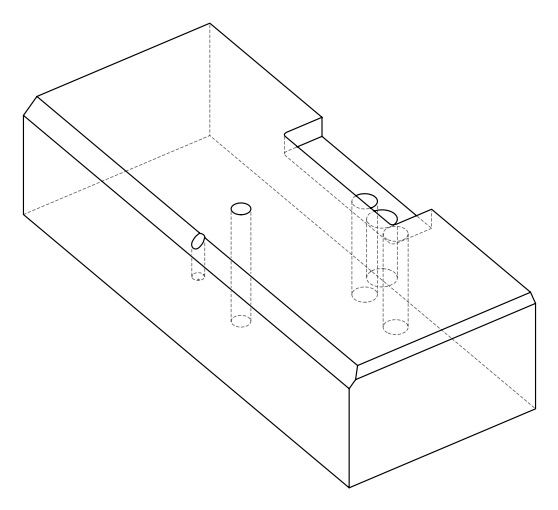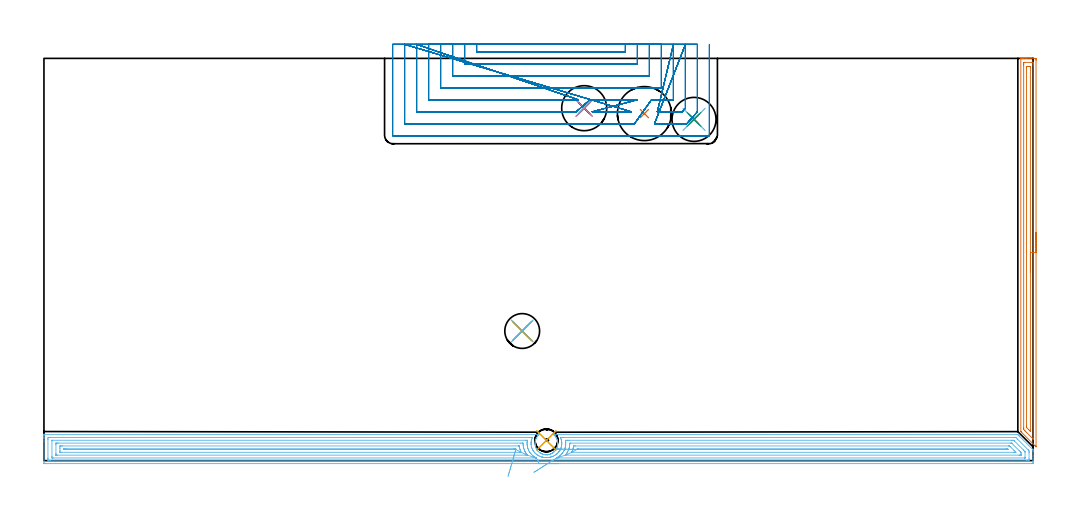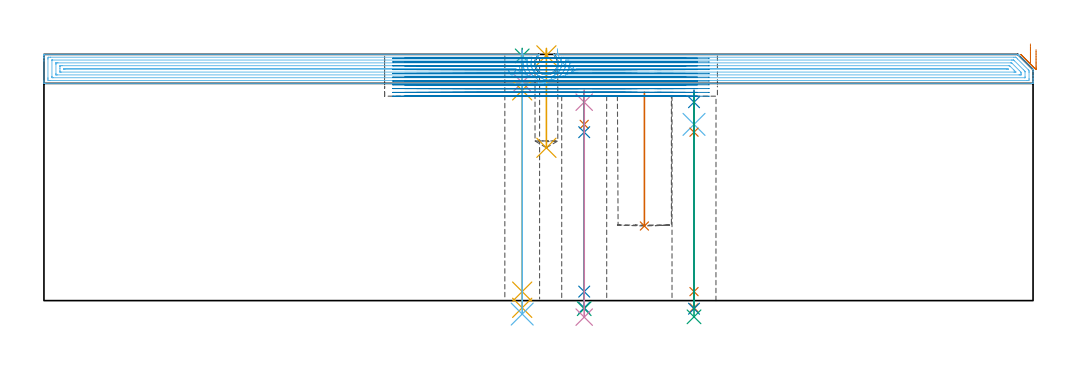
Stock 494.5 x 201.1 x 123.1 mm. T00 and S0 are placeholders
(PLAN: 20 operations, 15 tool changes, 94.6 min)
(1 INDEXABLE_INSERT_DRILL_BLIND_HOLE_FROM_SOLID | STEP1POCKET | NXT0302_025 | 0.27 min | 48885 mm3)
(2 SPOT_DRILL | STEP1HOLE | NXT0321_9005460120000 | 0.05 min | 2534 mm3)
(3 SPOT_DRILL_1 | STEP1HOLE_1 | NXT0321_9005460120000 | 0.03 min | 6 mm3)
(4 SPOT_DRILL_2 | STEP1HOLE_2 | NXT0321_9005460120000 | 0.05 min | 2535 mm3)
(5 SPOT_DRILL_3 | STEP1POCKET_1 | NXT0321_9005460120000 | 0.03 min | 1 mm3)
(6 DRILL_BLIND_HOLE_INTO_CENTER | STEP1HOLE | UGT0301_209 | 0.07 min | 708 mm3)
(7 GUN_DRILL_THROUGH_HOLE | STEP1HOLE | UGT0307_006 | 0.51 min | 5670 mm3)
(8 DRILL_TO_ENLARGE_THROUGH_HOLE | STEP1HOLE | NXT0301_104 | 0.44 min | 9968 mm3)
(9 DRILL_TO_ENLARGE_THROUGH_HOLE_1 | STEP1HOLE | UGT0301_053 | 0.46 min | 27833 mm3)
(10 DRILL_BLIND_HOLE_INTO_CENTER_1 | STEP1HOLE_1 | UGT0301_209 | 0.07 min | 836 mm3)
(11 GUN_DRILL_THROUGH_HOLE_1 | STEP1HOLE_1 | UGT0307_006 | 0.61 min | 6983 mm3)
(12 DRILL_TO_ENLARGE_THROUGH_HOLE_2 | STEP1HOLE_1 | UGT0301_245 | 0.53 min | 21374 mm3)
(13 DRILL_BLIND_HOLE_INTO_CENTER_2 | STEP1HOLE_2 | UGT0301_209 | 0.07 min | 709 mm3)
(14 GUN_DRILL_THROUGH_HOLE_2 | STEP1HOLE_2 | UGT0307_006 | 0.51 min | 5676 mm3)
(15 DRILL_TO_ENLARGE_THROUGH_HOLE_3 | STEP1HOLE_2 | NXT0301_104 | 0.44 min | 9965 mm3)
(16 DRILL_TO_ENLARGE_THROUGH_HOLE_4 | STEP1HOLE_2 | UGT0301_054 | 0.46 min | 29993 mm3)
(17 DRILL_BLIND_HOLE_INTO_CENTER_3 | STEP1POCKET_1 | UGT0301_225 | 0.2 min | 4502 mm3)
(18 AREA_MILL | FG_CHAMFER_SURFACE | UGT0205_001 | 23.7 min | 51539 mm3)
(19 AREA_MILL_1 | FG_CHAMFER_SURFACE_1 | UGT0205_001 | 4.78 min | 5469 mm3)
(20 MILL_SLOT | SLOT_PARTIAL_RECTANGULAR | NXT0201_009 | Follow Part, ap 2, ae 75% | 61.33 min | 120145 mm3)
(TOOL NXT0302_025 | Index. Insert Drill 27mm [880-D2700L32-05] | D27 PA176 FL135 Z2)
(TOOL NXT0321_9005460120000 | NC Spot Drill, 142deg, 12mm, Carbide, Uncoated | D12 PA142 FL30 Z2)
(TOOL UGT0301_209 | Twist Drill 9.4 mm | D9.4 PA118 FL78 Z2)
(TOOL UGT0307_006 | Gun Drill 9 mm | D9 PA130 FL24 Z1)
(TOOL NXT0301_104 | Carbide Drill 14mm [860.1-1400-112A1-MM 2214] | D14 PA140 FL123 Z2)
(TOOL UGT0301_053 | Twist Drill 22 mm | D22 PA118 FL150 Z2)
(TOOL UGT0301_245 | Twist Drill 17.4 mm | D17.4 PA118 FL130 Z2)
(TOOL UGT0301_054 | Twist Drill 22.5 mm | D22.5 PA118 FL155 Z2)
(TOOL UGT0301_225 | Twist Drill 11.4 mm | D11.4 PA118 FL92 Z2)
(TOOL UGT0205_001 | Chamfer Mill 20 x 3 x 45 deg. | D20 FL50 Z2)
(TOOL NXT0201_009 | ENDMILL 8mm [2P460-0800-NA 1630] | D8 FL26 Z6)
(OP 1 INDEXABLE_INSERT_DRILL_BLIND_HOLE_FROM_SOLID)
G17 G21 G94 G90
T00 M6
G54
G17 G0 G90 X300.2 Y173.5 S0 M3
G43 Z133.1 H1
G94 G81 G98 Z37.3 F250. R104.2
G80
M5
M2
(OP 2 SPOT_DRILL)
G17 G21 G94 G90
T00 M6
G54
G17 G0 G90 X325. Y170.6 S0 M3
G43 Z133.1 H0
G94 G81 G98 Z99.2 F250. R105.2
G80
M5
M2
(OP 3 SPOT_DRILL_1)
G17 G21 G94 G90
T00 M6
G54
G17 G0 G90 X239.1 Y64.8 S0 M3
G43 Z133.1 H0
G94 G81 G98 Z122.351 F250. R126.1
G80
M5
M2
(OP 4 SPOT_DRILL_2)
G17 G21 G94 G90
T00 M6
G54
G17 G0 G90 X270.1 Y176.2 S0 M3
G43 Z133.1 H0
G94 G81 G98 Z99.2 F250. R105.2
G80
M5
M2
(OP 5 SPOT_DRILL_3)
G17 G21 G94 G90
T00 M6
G54
G17 G0 G90 X251.2 Y10.1 S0 M3
G43 Z133.1 H0
G94 G81 G98 Z122.609 F250. R126.1
G80
M5
M2
(OP 6 DRILL_BLIND_HOLE_INTO_CENTER)
G17 G21 G94 G90
T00 M6
G54
G17 G0 G90 X325. Y170.6 S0 M3
G43 Z133.1 H0
G94 G81 G98 Z88.1 F250. R104.2
G80
M5
M2
(OP 7 GUN_DRILL_THROUGH_HOLE)
G17 G21 G94 G90
T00 M6
G54
G17 G0 G90 X325. Y170.6 M8
G43 Z133.1 H0
Z99.575
S716 M3
G94 G1 Z84.205 F125. M26
G4 X.084
Z4.5 F250.
G4 X.084
Z-3.598 F125.
G4 X.084
M5
M9
G0 Z99.575
Z133.1
M2
(OP 8 DRILL_TO_ENLARGE_THROUGH_HOLE)
G17 G21 G94 G90
T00 M6
G54
G17 G0 G90 X325. Y170.6 S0 M3
G43 Z133.1 H1
G94 G73 G98 Z-4.048 F250. Q13.281 R104.2
G80
M5
M2
(OP 9 DRILL_TO_ENLARGE_THROUGH_HOLE_1)
G17 G21 G94 G90
T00 M6
G54
G17 G0 G90 X325. Y170.6 S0 M3
G43 Z133.1 H0
G94 G73 G98 Z-8.109 F250. Q18.385 R104.2
G80
M5
M2
(OP 10 DRILL_BLIND_HOLE_INTO_CENTER_1)
G17 G21 G94 G90
T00 M6
G54
G17 G0 G90 X239.1 Y64.8 S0 M3
G43 Z133.1 H0
G94 G81 G98 Z109. F250. R125.1
G80
M5
M2
(OP 11 GUN_DRILL_THROUGH_HOLE_1)
G17 G21 G94 G90
T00 M6
G54
G17 G0 G90 X239.1 Y64.8 M8
G43 Z133.1 H0
Z122.796
S716 M3
G94 G1 Z105.105 F125. M26
G4 X.084
Z4.5 F250.
G4 X.084
Z-3.598 F125.
G4 X.084
M5
M9
G0 Z122.796
Z133.1
M2
(OP 12 DRILL_TO_ENLARGE_THROUGH_HOLE_2)
G17 G21 G94 G90
T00 M6
G54
G17 G0 G90 X239.1 Y64.8 S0 M3
G43 Z133.1 H0
G94 G73 G98 Z-6.727 F250. Q16.228 R125.1
G80
M5
M2
(OP 13 DRILL_BLIND_HOLE_INTO_CENTER_2)
G17 G21 G94 G90
T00 M6
G54
G17 G0 G90 X270.1 Y176.2 S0 M3
G43 Z133.1 H0
G94 G81 G98 Z88.1 F250. R104.2
G80
M5
M2
(OP 14 GUN_DRILL_THROUGH_HOLE_2)
G17 G21 G94 G90
T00 M6
G54
G17 G0 G90 X270.1 Y176.2 M8
G43 Z133.1 H0
Z99.734
S716 M3
G94 G1 Z84.205 F125. M26
G4 X.084
Z4.5 F250.
G4 X.084
Z-3.598 F125.
G4 X.084
M5
M9
G0 Z99.734
Z133.1
M2
(OP 15 DRILL_TO_ENLARGE_THROUGH_HOLE_3)
G17 G21 G94 G90
T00 M6
G54
G17 G0 G90 X270.1 Y176.2 S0 M3
G43 Z133.1 H1
G94 G73 G98 Z-4.048 F250. Q13.281 R104.2
G80
M5
M2
(OP 16 DRILL_TO_ENLARGE_THROUGH_HOLE_4)
G17 G21 G94 G90
T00 M6
G54
G17 G0 G90 X270.1 Y176.2 S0 M3
G43 Z133.1 H0
G94 G73 G98 Z-8.26 F250. Q22.092 R104.2
G80
M5
M2
(OP 17 DRILL_BLIND_HOLE_INTO_CENTER_3)
G17 G21 G94 G90
T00 M6
G54
G17 G0 G90 X251.2 Y10.1 S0 M3
G43 Z133.1 H0
G94 G81 G98 Z76.4 F250. R125.1
G80
M5
M2
(OP 18 AREA_MILL)
G17 G21 G94 G90
T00 M6
G54
G17 G0 G90 X257.25 Y-1.5 S1061 M3
G43 Z133.1 H0
Z118.6
G94 G1 X257.212 Z117.728 F250.
X257.098 Z116.864
X256.909 Z116.012
X256.647 Z115.18
X256.313 Z114.374
X255.91 Z113.6
X255.442 Z112.864
X254.91 Z112.172
X254.321 Z111.529
X253.678 Z110.94
X252.986 Z110.409
X252.25 Z109.94
X251.476 Z109.537
X250.67 Z109.203
X249.838 Z108.941
X248.986 Z108.752
X248.122 Z108.638
X247.25 Z108.6
X0.621 Y-1.499 Z108.601
X0.052 Y-1.494 Z108.604
X0.008 Y-1.492 Z108.606
X0.004 Y-0.926 Z109.171
X0. Y-0.307 Z109.79
Y9.756 Z119.85
Y11.189 Z121.285
Y11.536 Z121.631
Y12.231 Z122.331
Y12.552 Z122.652
X0.008 Y12.952 Z123.044
X0.01 Y12.997 Z123.088
X0.175 Y13. Z123.1
X247.25
X247.557 Y12.995 Z123.091
X247.496 Y12.929 Z123.027
X247.336 Y12.785 Z122.885
X247.253 Y12.711 Z122.811
X247.108 Y12.563 Z122.663
X246.907 Y12.342 Z122.442
X246.728 Y12.12 Z122.22
X246.356 Y11.597 Z121.697
X246.335 Y11.558 Z121.658
X246.157 Y11.235 Z121.335
X245.952 Y10.796 Z120.896
X245.786 Y10.349 Z120.449
X245.663 Y9.909 Z120.009
X245.576 Y9.464 Z119.564
X245.526 Y9.022 Z119.122
X245.51 Y8.578 Z118.678
X245.529 Y8.135 Z118.235
X245.583 Y7.693 Z117.793
X245.674 Y7.248 Z117.348
X245.801 Y6.807 Z116.907
X245.97 Y6.36 Z116.46
X246.174 Y5.922 Z116.022
X246.262 Y5.759 Z115.859
X246.356 Y5.601 Z115.701
X246.764 Y5.036 Z115.136
X246.997 Y4.76 Z114.86
X247.25 Y4.497 Z114.597
X247.344 Y4.415 Z114.514
X247.647 Y4.151 Z114.25
X247.89 Y3.967 Z114.067
X247.992 Y3.898 Z113.998
X248.144 Y3.796 Z113.895
X248.481 Y3.607 Z113.706
X248.584 Y3.549 Z113.647
X249.037 Y3.333 Z113.43
X249.198 Y3.266 Z113.365
X249.209 Y3.262 Z113.361
X249.561 Y3.15 Z113.245
X249.83 Y3.079 Z113.176
X249.93 Y3.054 Z113.149
X250.375 Y2.971 Z113.069
X250.732 Y2.931 Z113.029
X250.823 Y2.922 Z113.017
X251.158 Y2.904 Z112.999
X251.493 Y2.913 Z113.011
X251.574 Y2.92 Z113.015
X251.696 Y2.928 Z113.027
X251.716 Y2.929 Z113.029
X252.164 Y2.991 Z113.091
X252.609 Y3.085 Z113.184
X252.717 Y3.115 Z113.215
X252.908 Y3.168 Z113.268
X253.058 Y3.218 Z113.318
X253.201 Y3.265 Z113.365
X253.31 Y3.311 Z113.411
X253.503 Y3.394 Z113.492
X253.955 Y3.624 Z113.723
X253.992 Y3.646 Z113.745
X254.396 Y3.89 Z113.987
X254.504 Y3.97 Z114.066
X254.652 Y4.082 Z114.17
X254.753 Y4.153 Z114.248
X254.801 Y4.192 Z114.291
X254.845 Y4.23 Z114.33
X255.028 Y4.387 Z114.486
X255.289 Y4.635 Z114.735
X255.636 Y5.036 Z115.136
X255.924 Y5.429 Z115.529
X256.182 Y5.836 Z115.936
X256.227 Y5.922 Z116.022
X256.43 Y6.36 Z116.46
X256.599 Y6.807 Z116.907
X256.726 Y7.248 Z117.348
X256.817 Y7.693 Z117.793
X256.871 Y8.135 Z118.235
X256.89 Y8.578 Z118.678
X256.874 Y9.022 Z119.122
X256.824 Y9.464 Z119.564
X256.737 Y9.909 Z120.009
X256.614 Y10.349 Z120.449
X256.448 Y10.796 Z120.896
X256.249 Y11.235 Z121.335
X256.182 Y11.364 Z121.464
X255.94 Y11.748 Z121.848
X255.673 Y12.12 Z122.22
X255.428 Y12.416 Z122.516
X255.289 Y12.568 Z122.668
X255.144 Y12.711 Z122.811
X254.896 Y12.935 Z123.035
X254.845 Y12.981 Z123.081
X254.841 Y12.987 Z123.087
X254.842 Y12.995 Z123.094
X254.845 Y13. Z123.1
X486.73
X486.895 Y12.997 Z123.089
X486.971 Y12.931 Z123.027
X487.327 Y12.574 Z122.672
X487.476 Y12.426 Z122.522
X487.624 Y12.278 Z122.374
X494.3 Y5.602 Z115.698
X494.474 Y5.424 Z115.52
X494.497 Y5.393 Z115.488
X494.5 Y5.229 Z115.327
Y4.415 Z114.509
Y2.287 Z112.384
Y0.854 Z110.95
Y0.235 Z110.331
Y-0.655 Z109.442
X494.498 Y-0.926 Z109.17
X494.492 Y-1.491 Z108.606
X494.448 Y-1.493 Z108.604
X493.879 Y-1.5 Z108.6
X247.25
Y-0.086 Z110.014
X3.302
X2.455 Y-0.082 Z110.018
X2.408 Y-0.079 Z110.021
X2.01 Y-0.036 Z110.064
X2.003 Y0.368 Z110.468
X2.001 Y0.854 Z110.954
X2. Y1.261 Z111.361
X2.001 Y10.646 Z120.746
X2.002 Y11.05 Z121.15
X2.01 Y11.536 Z121.636
X2.365 Y11.579 Z121.679
X2.408 Y11.582 Z121.682
X3.252 Y11.586 Z121.686
X3.302
X242.782
X243.629 Y11.583 Z121.683
X243.676 Y11.58 Z121.68
X244.181 Y11.536 Z121.636
X244.036 Y11.177 Z121.277
X243.841 Y10.646 Z120.746
X243.801 Y10.521 Z120.621
X243.676 Y10.069 Z120.169
X243.626 Y9.806 Z119.906
X243.619 Y9.756 Z119.856
X243.533 Y9.007 Z119.107
X243.528 Y8.866 Z118.966
X243.522 Y8.502 Z118.602
X243.535 Y8.115 Z118.215
X243.551 Y7.975 Z118.075
X243.676 Y7.137 Z117.237
X243.686 Y7.085 Z117.185
X243.689 Y7.072 Z117.172
X243.84 Y6.565 Z116.665
X243.972 Y6.195 Z116.295
X244.179 Y5.694 Z115.794
X244.377 Y5.305 Z115.405
X244.569 Y4.982 Z115.082
X244.979 Y4.415 Z114.515
X245.198 Y4.146 Z114.246
X245.463 Y3.852 Z113.952
X245.802 Y3.525 Z113.625
X246.099 Y3.266 Z113.366
X246.356 Y3.066 Z113.166
X246.61 Y2.885 Z112.985
X247.011 Y2.634 Z112.734
X247.25 Y2.499 Z112.599
X247.543 Y2.343 Z112.443
X248.144 Y2.071 Z112.171
X248.28 Y2.017 Z112.117
X249.018 Y1.783 Z111.883
X249.037 Y1.777 Z111.877
X249.052 Y1.773 Z111.873
X249.169 Y1.744 Z111.844
X249.931 Y1.598 Z111.698
X250.101 Y1.575 Z111.675
X250.489 Y1.532 Z111.632
X250.824 Y1.508 Z111.608
X251.074 Y1.495 Z111.595
X251.718 Y1.514 Z111.614
X251.933 Y1.53 Z111.63
X252.611 Y1.62 Z111.72
X252.717 Y1.639 Z111.739
X253.238 Y1.744 Z111.844
X253.474 Y1.807 Z111.907
X253.505 Y1.816 Z111.916
X254.124 Y2.018 Z112.118
X254.399 Y2.132 Z112.232
X254.744 Y2.291 Z112.391
X255.292 Y2.574 Z112.674
X255.331 Y2.596 Z112.696
X255.394 Y2.634 Z112.734
X255.874 Y2.945 Z113.045
X256.186 Y3.174 Z113.274
X256.379 Y3.333 Z113.433
X256.601 Y3.525 Z113.625
X256.846 Y3.757 Z113.857
X257.079 Y4.004 Z114.104
X257.268 Y4.226 Z114.326
X257.421 Y4.415 Z114.515
X257.654 Y4.732 Z114.832
X257.973 Y5.205 Z115.305
X258.011 Y5.267 Z115.367
X258.03 Y5.305 Z115.405
X258.298 Y5.871 Z115.971
X258.428 Y6.195 Z116.295
X258.546 Y6.514 Z116.614
X258.704 Y7.085 Z117.185
X258.735 Y7.216 Z117.316
X258.798 Y7.56 Z117.66
X258.859 Y7.983 Z118.083
X258.867 Y8.046 Z118.146
X258.88 Y8.852 Z118.952
Y8.866 Z118.966
X258.867 Y9.143 Z119.243
X258.796 Y9.686 Z119.786
X258.784 Y9.756 Z119.856
X258.764 Y9.858 Z119.958
X258.657 Y10.299 Z120.399
X258.559 Y10.646 Z120.746
X258.392 Y11.119 Z121.219
X258.223 Y11.536 Z121.636
X258.821 Y11.582 Z121.682
X258.867 Y11.583 Z121.683
X259.71 Y11.586 Z121.686
X484.943
X485.791 Y11.581 Z121.681
X485.836 Y11.579 Z121.679
X485.869 Y11.569 Z121.669
X485.906 Y11.536 Z121.636
X486.73 Y10.72 Z120.82
X492.127 Y5.322 Z115.422
X492.143 Y5.305 Z115.405
X492.49 Y4.908 Z115.008
X492.496 Y4.415 Z114.515
X492.499 Y4.009 Z114.109
Y0.854 Z110.954
X492.498 Y0.45 Z110.55
X492.49 Y-0.036 Z110.064
X492.135 Y-0.079 Z110.021
X492.092 Y-0.082 Z110.018
X491.248 Y-0.086 Z110.014
X491.198
X247.25
X246.089 Y1.331 Z111.431
X246.056 Y1.33 Z111.43
X245.965 Y1.329 Z111.429
X4.613
X4.196 Y1.331 Z111.431
X4.057 Y1.333 Z111.433
X4.015 Y1.335 Z111.435
X4.01 Y1.42 Z111.52
X4.004 Y1.549 Z111.649
X4.001 Y1.744 Z111.844
X4. Y1.939 Z112.039
X4.001 Y9.95 Z120.05
X4.007 Y10.145 Z120.245
X4.01 Y10.166 Z120.266
X4.015 Y10.168 Z120.268
X4.039 Y10.17 Z120.27
X4.091 Y10.171 Z120.271
X4.196
X240.995
X241.472 Y10.17 Z120.27
X241.607 Y10.168 Z120.268
X241.639 Y10.165 Z120.265
X241.664 Y10.161 Z120.261
X241.615 Y9.756 Z119.856
X241.55 Y9.202 Z119.302
X241.53 Y8.866 Z118.966
X241.528 Y8.334 Z118.434
X241.548 Y7.975 Z118.075
X241.634 Y7.339 Z117.439
X241.678 Y7.085 Z117.185
X241.713 Y6.902 Z117.002
X241.889 Y6.224 Z116.324
X241.899 Y6.195 Z116.295
X241.905 Y6.179 Z116.279
X242.261 Y5.305 Z115.405
X242.65 Y4.547 Z114.647
X242.731 Y4.415 Z114.515
X242.782 Y4.335 Z114.435
X243.13 Y3.865 Z113.965
X243.396 Y3.525 Z113.625
X243.676 Y3.204 Z113.304
X244.248 Y2.634 Z112.734
X244.569 Y2.355 Z112.455
X244.915 Y2.086 Z112.186
X245.405 Y1.744 Z111.844
X245.463 Y1.706 Z111.806
X245.568 Y1.64 Z111.74
X246.047 Y1.358 Z111.458
X246.089 Y1.331 Z111.431
X241.691 Y2.748 Z112.848
X241.68 Y2.747 Z112.847
X241.584 Y2.745 Z112.845
X241.387 Y2.743 Z112.843
X240.995
X6.768
X6.071 Y2.745 Z112.845
X6.032 Y2.747 Z112.847
X6.015 Y2.749 Z112.849
X6.01 Y2.763 Z112.863
X6.006 Y2.869 Z112.969
X6.002 Y3.081 Z113.181
X6. Y3.507 Z113.607
Y7.958 Z118.058
X6.002 Y8.412 Z118.512
X6.006 Y8.63 Z118.73
X6.01 Y8.738 Z118.838
X6.017 Y8.751 Z118.851
X6.04 Y8.753 Z118.853
X6.094 Y8.755 Z118.855
X6.876 Y8.757 Z118.857
X6.985
X238.423
X239.208 Y8.754 Z118.854
X239.323 Y8.751 Z118.851
X239.51 Y8.74 Z118.84
X239.513 Y8.687 Z118.787
X239.52 Y8.554 Z118.654
X239.546 Y7.975 Z118.075
X239.589 Y7.595 Z117.695
X239.668 Y7.085 Z117.185
X239.779 Y6.517 Z116.617
X239.866 Y6.195 Z116.295
X239.921 Y6.007 Z116.107
X240.101 Y5.49 Z115.59
X240.174 Y5.305 Z115.405
X240.222 Y5.184 Z115.284
X240.34 Y4.914 Z115.014
X240.449 Y4.693 Z114.793
X240.592 Y4.415 Z114.515
X240.734 Y4.149 Z114.249
X240.995 Y3.707 Z113.807
X241.124 Y3.525 Z113.625
X241.691 Y2.748 Z112.848
X238.566 Y4.164 Z114.264
X238.314 Y4.162 Z114.262
X237.679 Y4.158 Z114.258
X8.664
X8.025 Y4.161 Z114.261
X8.017 Y4.163 Z114.263
X8.006 Y4.179 Z114.279
X8.003 Y4.415 Z114.515
X8. Y5.076 Z115.176
Y5.966 Z116.066
Y6.856 Z116.956
X8.003 Y7.085 Z117.185
X8.007 Y7.25 Z117.35
X8.01 Y7.327 Z117.427
X8.147 Y7.336 Z117.436
X8.407 Y7.34 Z117.44
X8.664 Y7.342 Z117.442
X9.298 Y7.343 Z117.443
X237.421
X237.507 Y7.342 Z117.442
X237.575 Y7.339 Z117.439
X237.592 Y7.337 Z117.437
X237.602 Y7.327 Z117.427
X237.612 Y7.281 Z117.381
X237.648 Y7.085 Z117.185
X237.698 Y6.809 Z116.909
X237.832 Y6.195 Z116.295
X237.99 Y5.628 Z115.728
X238.108 Y5.305 Z115.405
X238.314 Y4.761 Z114.861
X238.566 Y4.164 Z114.264
X235.939 Y5.578 Z115.678
X235.902 Y5.576 Z115.676
X235.813 Y5.573 Z115.673
X235.633 Y5.572 Z115.672
X235.366 Y5.571 Z115.671
X10.451
X10.182 Y5.573 Z115.673
X10.07 Y5.576 Z115.676
X10.02 Y5.578 Z115.678
X10.01 Y5.602 Z115.702
X10.005 Y5.749 Z115.849
X10.01 Y5.891 Z115.991
X10.023 Y5.922 Z116.022
X10.092 Y5.923 Z116.023
X10.451 Y5.927 Z116.027
X11.344 Y5.929 Z116.029
X235.007
X235.274 Y5.928 Z116.028
X235.633 Y5.925 Z116.025
X235.812 Y5.922 Z116.022
X235.851 Y5.918 Z116.018
X235.862 Y5.889 Z115.989
X235.881 Y5.833 Z115.933
X235.904 Y5.749 Z115.849
X235.943 Y5.591 Z115.691
X235.939 Y5.578 Z115.678
X235.757 Y4.949 Z115.101
X235.56 Y4.274 Z114.585
X235.352 Y3.558 Z114.131
X235.134 Y2.808 Z113.744
X234.907 Y2.027 Z113.426
X234.674 Y1.223 Z113.181
X234.435 Y0.402 Z113.009
X234.193 Y-0.43 Z112.913
X233.949 Y-1.268 Z112.893
X233.706 Y-2.104 Z112.948
X233.466 Y-2.932 Z113.08
X233.229 Y-3.746 Z113.286
X232.998 Y-4.54 Z113.565
X232.775 Y-5.307 Z113.915
X232.562 Y-6.042 Z114.334
X232.359 Y-6.739 Z114.817
X232.169 Y-7.394 Z115.362
X231.993 Y-8. Z115.964
G0 X244.895 Y-5.886 Z115.549
G1 X245.27 Y-5.649 Z114.798
X245.699 Y-5.378 Z114.089
X246.179 Y-5.075 Z113.426
X246.706 Y-4.742 Z112.816
X247.276 Y-4.383 Z112.262
X247.885 Y-3.999 Z111.769
X248.528 Y-3.593 Z111.34
X249.199 Y-3.169 Z110.98
X249.895 Y-2.73 Z110.69
X250.61 Y-2.279 Z110.473
X251.338 Y-1.82 Z110.33
X252.073 Y-1.356 Z110.263
X252.811 Y-0.89 Z110.272
X253.545 Y-0.427 Z110.357
X254.271 Y0.031 Z110.517
X254.981 Y0.479 Z110.752
X255.672 Y0.915 Z111.058
X256.337 Y1.335 Z111.435
X257.044 Y1.779 Z111.879
X257.079 Y1.803 Z111.903
X257.567 Y2.149 Z112.249
X257.973 Y2.471 Z112.571
X258.061 Y2.546 Z112.646
X258.158 Y2.634 Z112.734
X258.518 Y2.982 Z113.082
X258.867 Y3.355 Z113.455
X258.945 Y3.446 Z113.546
X259.008 Y3.525 Z113.625
X259.333 Y3.95 Z114.05
X259.658 Y4.415 Z114.515
X259.699 Y4.476 Z114.576
X259.76 Y4.572 Z114.672
X260.016 Y5.05 Z115.15
X260.138 Y5.305 Z115.405
X260.294 Y5.664 Z115.764
X260.494 Y6.195 Z116.295
X260.534 Y6.315 Z116.415
X260.654 Y6.734 Z116.834
X260.724 Y7.085 Z117.185
X260.793 Y7.457 Z117.557
X260.837 Y7.792 Z117.892
X260.854 Y7.975 Z118.075
X260.873 Y8.648 Z118.748
X260.871 Y8.866 Z118.966
X260.855 Y9.205 Z119.305
X260.816 Y9.594 Z119.694
X260.793 Y9.756 Z119.856
X260.733 Y10.16 Z120.26
X261.135 Y10.167 Z120.267
X261.547 Y10.17 Z120.27
X262.024 Y10.171 Z120.271
X262.441
X483.632
X484.049 Y10.17 Z120.27
X484.529 Y10.168 Z120.268
X484.733 Y10.164 Z120.264
X484.836 Y10.153 Z120.253
X484.943 Y10.053 Z120.153
X485.244 Y9.756 Z119.856
X489.695 Y5.305 Z115.405
X490.304 Y4.692 Z114.792
X490.437 Y4.552 Z114.652
X490.49 Y4.478 Z114.578
X490.493 Y4.415 Z114.515
X490.498 Y4.222 Z114.322
X490.5 Y1.744 Z111.844
X490.499 Y1.55 Z111.65
X490.493 Y1.355 Z111.455
X490.49 Y1.334 Z111.434
X490.485 Y1.332 Z111.432
X490.461 Y1.33 Z111.43
X490.409 Y1.329 Z111.429
X490.304
X257.079
X256.602 Y1.33 Z111.43
X256.337 Y1.335 Z111.435
X260.703 Y2.75 Z112.85
X260.709 Y2.761 Z112.861
X260.798 Y2.881 Z112.981
X260.905 Y3.024 Z113.124
X261.012 Y3.168 Z113.268
X261.268 Y3.525 Z113.625
X261.382 Y3.689 Z113.789
X261.547 Y3.938 Z114.038
X261.721 Y4.242 Z114.342
X261.812 Y4.415 Z114.515
X262.023 Y4.831 Z114.931
X262.229 Y5.305 Z115.405
X262.291 Y5.454 Z115.554
X262.441 Y5.846 Z115.946
X262.52 Y6.117 Z116.217
X262.54 Y6.195 Z116.295
X262.693 Y6.834 Z116.934
X262.741 Y7.085 Z117.185
X262.818 Y7.6 Z117.7
X262.854 Y7.975 Z118.075
X262.873 Y8.435 Z118.535
X262.881 Y8.584 Z118.684
X262.888 Y8.702 Z118.802
X262.901 Y8.751 Z118.851
X263.444 Y8.757 Z118.857
X483.265
X483.657 Y8.752 Z118.852
X483.753 Y8.75 Z118.85
X483.802 Y8.737 Z118.837
X483.867 Y8.676 Z118.776
X484.049 Y8.5 Z118.6
X487.624 Y4.928 Z115.028
X488.134 Y4.415 Z114.515
X488.303 Y4.243 Z114.343
X488.434 Y4.105 Z114.205
X488.49 Y4.031 Z114.131
X488.5 Y3.525 Z113.625
X488.498 Y3.088 Z113.188
X488.494 Y2.87 Z112.97
X488.49 Y2.762 Z112.862
X488.483 Y2.749 Z112.849
X488.46 Y2.747 Z112.847
X488.406 Y2.745 Z112.845
X487.624 Y2.743 Z112.843
X487.515
X260.849 Y2.744 Z112.844
X260.769 Y2.745 Z112.845
X260.716 Y2.748 Z112.848
X260.703 Y2.75 Z112.85
X263.835 Y4.163 Z114.263
Y4.173 Z114.273
X264.027 Y4.615 Z114.715
X264.228 Y5.094 Z115.194
X264.285 Y5.248 Z115.348
X264.304 Y5.305 Z115.405
X264.497 Y5.927 Z116.027
X264.566 Y6.195 Z116.295
X264.674 Y6.641 Z116.741
X264.758 Y7.085 Z117.185
X264.79 Y7.252 Z117.352
X264.807 Y7.325 Z117.425
X264.811 Y7.336 Z117.436
X264.827 Y7.339 Z117.439
X264.865 Y7.341 Z117.441
X265.122 Y7.343 Z117.443
X265.756
X482.262
X482.521 Y7.341 Z117.441
X482.693 Y7.338 Z117.438
X482.751 Y7.336 Z117.436
X482.775 Y7.317 Z117.417
X482.825 Y7.271 Z117.371
X483.016 Y7.085 Z117.185
X483.156 Y6.946 Z117.046
X484.943 Y5.159 Z115.259
X485.685 Y4.415 Z114.515
X485.836 Y4.259 Z114.359
X485.92 Y4.162 Z114.262
X485.906 Y4.161 Z114.261
X485.836 Y4.16 Z114.26
X485.201 Y4.157 Z114.257
X484.943
X263.969
X263.895 Y4.159 Z114.259
X263.835 Y4.163 Z114.263
X266.457 Y5.58 Z115.68
X266.494 Y5.718 Z115.818
X266.558 Y5.922 Z116.022
X266.909 Y5.926 Z116.026
X267.177 Y5.928 Z116.028
X481.101
X481.369 Y5.927 Z116.027
X481.643 Y5.922 Z116.022
X481.722 Y5.918 Z116.018
X481.813 Y5.836 Z115.936
X481.858 Y5.793 Z115.893
X481.902 Y5.75 Z115.85
X481.986 Y5.662 Z115.762
X482.039 Y5.603 Z115.703
X482.061 Y5.576 Z115.676
X482.053 Y5.575 Z115.675
X481.993 Y5.573 Z115.673
X481.728 Y5.572 Z115.672
X481.369 Y5.571 Z115.671
X267.176
X266.909 Y5.573 Z115.673
X266.637 Y5.576 Z115.676
X266.457 Y5.58 Z115.68
X265.587 Y5.602 Z115.74
X264.725 Y5.623 Z115.875
X263.879 Y5.644 Z116.085
X263.054 Y5.665 Z116.368
X262.257 Y5.685 Z116.722
X261.493 Y5.703 Z117.144
X260.77 Y5.721 Z117.631
X260.091 Y5.738 Z118.179
X259.463 Y5.754 Z118.784
X258.89 Y5.768 Z119.441
X258.376 Y5.781 Z120.147
X257.926 Y5.792 Z120.894
X257.543 Y5.802 Z121.677
X257.229 Y5.81 Z122.491
X256.988 Y5.816 Z123.33
X256.82 Y5.82 Z124.186
X256.728 Y5.822 Z125.053
X256.712 Z125.926
G0 Z133.1
M5
M2
(OP 19 AREA_MILL_1)
G17 G21 G94 G90
T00 M6
G54
G17 G0 G90 X496. Y114. S1061 M3
G43 Z133.1 H0
Z125.5
G94 G1 Y113.962 Z124.628 F250.
Y113.848 Z123.764
Y113.659 Z122.912
Y113.397 Z122.08
Y113.063 Z121.274
Y112.66 Z120.5
Y112.192 Z119.764
Y111.66 Z119.072
Y111.071 Z118.429
Y110.428 Z117.84
Y109.736 Z117.308
Y109. Z116.84
Y108.226 Z116.437
Y107.42 Z116.103
Y106.588 Z115.841
Y105.736 Z115.652
Y104.872 Z115.538
Y104. Z115.5
Y7.039
X495.999 Y7.007 Z115.499
X495.992 Y6.915 Z115.498
X495.991 Y6.914
X495.968 Y6.927 Z115.521
X495.828 Y7.071 Z115.67
X495.686 Y7.212 Z115.809
X495.552 Y7.347 Z115.946
X495.381 Y7.518 Z116.117
X488.681 Y14.218 Z122.818
X488.477 Y14.424 Z123.02
X488.403 Y14.505 Z123.089
X488.4 Y14.665 Z123.1
Y200.929
X488.402 Y201.09 Z123.088
X488.518 Y201.097 Z122.974
X488.641 Y201.1 Z122.859
X488.916 Z122.583
X489.585 Z121.909
X490.791 Z120.706
X491.328 Z120.166
X495.418 Z116.079
X495.686 Y201.096 Z115.811
X495.994 Y201.09 Z115.504
X495.997 Y200.801 Z115.501
X495.999 Y200.482
X496. Y200.16 Z115.5
Y104.
X494.586 Z116.914
X494.585 Y11.091 Z116.915
X494.584 Y10.905 Z116.916
X494.581 Y10.813 Z116.919
X494.579 Y10.783 Z116.921
X494.554 Y10.807 Z116.946
X494.26 Y11.091 Z117.24
X491.328 Y14.021 Z120.172
X490.686 Y14.665 Z120.814
X490.457 Y14.9 Z121.043
X489.821 Y15.558 Z121.679
X489.816 Y16.215 Z121.684
X489.815 Y16.452 Z121.685
X489.814 Y197.802 Z121.686
X489.815 Y198.459 Z121.685
X489.817 Y198.695 Z121.683
X489.821 Y199.023 Z121.679
X489.831 Y199.09 Z121.669
X489.93 Y199.095 Z121.57
X490.063 Y199.099 Z121.437
X493.943 Y199.1 Z117.557
X494.422 Y199.098 Z117.078
X494.549 Y199.093 Z116.951
X494.573 Y199.091 Z116.927
X494.579 Y199.047 Z116.921
X494.583 Y198.933 Z116.917
X494.585 Y198.695 Z116.915
X494.586 Y198.037 Z116.914
Y197.802
Y104.
X493.172 Z118.328
X493.171 Y15.456 Z118.329
X493.167 Y14.665 Z118.333
X493.166 Y14.658 Z118.334
X493.142 Y14.665 Z118.358
X493.072 Y14.731 Z118.428
X492.241 Y15.558 Z119.259
X491.347 Y16.452 Z120.153
X491.328 Y16.471 Z120.172
X491.276 Y16.527 Z120.224
X491.251 Y16.556 Z120.249
X491.242 Y16.57 Z120.258
X491.236 Y16.629 Z120.264
X491.231 Y17.038 Z120.269
X491.229 Y17.243 Z120.271
Y196.117
X491.232 Y196.908 Z120.268
X491.235 Y197.004 Z120.265
X491.241 Y197.09 Z120.259
X491.328 Y197.092 Z120.172
X492.014 Y197.099 Z119.486
X493.072 Z118.428
X493.134 Y197.097 Z118.366
X493.156 Y197.094 Z118.344
X493.163 Y197.091 Z118.337
X493.165 Y197.078 Z118.335
X493.169 Y197.011 Z118.331
X493.171 Y196.908 Z118.329
Y196.806
X493.172 Y104. Z118.328
Y103.128 Z118.366
Y102.264 Z118.48
Y101.412 Z118.669
Y100.58 Z118.932
Y99.774 Z119.265
Y99. Z119.668
Y98.264 Z120.137
Y97.572 Z120.668
Y96.929 Z121.257
Y96.34 Z121.901
Y95.808 Z122.593
Y95.34 Z123.328
Y94.937 Z124.102
Y94.603 Z124.908
Y94.341 Z125.74
Y94.152 Z126.592
Y94.038 Z127.457
Y94. Z128.328
G0 Z133.1
M5
M2
(OP 20 MILL_SLOT)
G17 G21 G94 G90
T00 M6
G54
G17 G0 G90 X216.3 Y208.1 S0 M3
G43 Z133.1 H1
Z121.2
G94 G1 Y205.1 F250.
Y204.4 F500.
X290.7
Y205.1
Y208.1 F250.
X210.3
Y205.1
Y198.4 F500.
X296.7
Y205.1
Y208.1 F250.
X204.3
Y205.1
Y192.4 F500.
X302.7
Y205.1
Y208.1 F250.
X198.3
Y205.1
Y186.4 F500.
X308.7
Y205.1
Y208.1 F250.
X192.3
Y205.1
Y180.4 F500.
X264.194
X267.194 F250.
X186.3 Y208.1 F500.
Y205.1 F250.
Y174.4 F500.
X263.082
X266.082 F250.
X273.006 Y180.4 F500.
X276.006 F250.
X293.677 F500.
X296.677 F250.
X274.114 Y174.4 F500.
X277.114 F250.
X290.748 F500.
X293.748 F250.
X180.3 Y208.1 F500.
Y205.1 F250.
Y168.4 F500.
X292.194
X295.194 F250.
X303.729 Y180.4 F500.
X306.729 F250.
X314.7 F500.
Y205.1
Y208.1 F250.
X306.652 Y174.4 F500.
X309.652 F250.
X319.135 F500.
X319.563 Y175.007
X320.132 Y175.628
X320.177 Y175.672
X320.7 Y176.108
Y205.1
Y208.1 F250.
X305.214 Y168.4 F500.
X308.214 F250.
X318.358 F500.
X321.358 F250.
X326.7 Y174.385 F500.
Y177.385 F250.
Y205.1 F500.
Y208.1 F250.
X174.3
Y205.1
Y162.7 F500.
G3 X174.6 Y162.4 R0.3
G1 X332.4
G3 X332.7 Y162.7 R0.3
G1 Y205.1
Y208.1 F250.
G0 X216.3 Z119.3
G1 Y205.1
Y204.4 F500.
X290.7
Y205.1
Y208.1 F250.
X210.3
Y205.1
Y198.4 F500.
X296.7
Y205.1
Y208.1 F250.
X204.3
Y205.1
Y192.4 F500.
X302.7
Y205.1
Y208.1 F250.
X198.3
Y205.1
Y186.4 F500.
X308.7
Y205.1
Y208.1 F250.
X192.3
Y205.1
Y180.4 F500.
X264.194
X267.194 F250.
X186.3 Y208.1 F500.
Y205.1 F250.
Y174.4 F500.
X263.082
X266.082 F250.
X273.006 Y180.4 F500.
X276.006 F250.
X293.677 F500.
X296.677 F250.
X274.114 Y174.4 F500.
X277.114 F250.
X290.748 F500.
X293.748 F250.
X180.3 Y208.1 F500.
Y205.1 F250.
Y168.4 F500.
X292.194
X295.194 F250.
X303.729 Y180.4 F500.
X306.729 F250.
X314.7 F500.
Y205.1
Y208.1 F250.
X306.652 Y174.4 F500.
X309.652 F250.
X319.135 F500.
X319.563 Y175.007
X320.132 Y175.628
X320.177 Y175.672
X320.7 Y176.108
Y205.1
Y208.1 F250.
X305.214 Y168.4 F500.
X308.214 F250.
X318.358 F500.
X321.358 F250.
X326.7 Y174.385 F500.
Y177.385 F250.
Y205.1 F500.
Y208.1 F250.
X174.3
Y205.1
Y162.7 F500.
G3 X174.6 Y162.4 R0.3
G1 X332.4
G3 X332.7 Y162.7 R0.3
G1 Y205.1
Y208.1 F250.
G0 X216.3 Z117.4
G1 Y205.1
Y204.4 F500.
X290.7
Y205.1
Y208.1 F250.
X210.3
Y205.1
Y198.4 F500.
X296.7
Y205.1
Y208.1 F250.
X204.3
Y205.1
Y192.4 F500.
X302.7
Y205.1
Y208.1 F250.
X198.3
Y205.1
Y186.4 F500.
X308.7
Y205.1
Y208.1 F250.
X192.3
Y205.1
Y180.4 F500.
X264.194
X267.194 F250.
X186.3 Y208.1 F500.
Y205.1 F250.
Y174.4 F500.
X263.082
X266.082 F250.
X273.006 Y180.4 F500.
X276.006 F250.
X293.677 F500.
X296.677 F250.
X274.114 Y174.4 F500.
X277.114 F250.
X290.748 F500.
X293.748 F250.
X180.3 Y208.1 F500.
Y205.1 F250.
Y168.4 F500.
X292.194
X295.194 F250.
X303.729 Y180.4 F500.
X306.729 F250.
X314.7 F500.
Y205.1
Y208.1 F250.
X306.648 Y174.4 F500.
X309.648 F250.
X319.135 F500.
X319.563 Y175.007
X320.132 Y175.628
X320.177 Y175.672
X320.7 Y176.108
Y205.1
Y208.1 F250.
X305.214 Y168.4 F500.
X308.214 F250.
X318.358 F500.
X321.358 F250.
X326.7 Y174.385 F500.
Y177.385 F250.
Y205.1 F500.
Y208.1 F250.
X174.3
Y205.1
Y162.7 F500.
G3 X174.6 Y162.4 R0.3
G1 X332.4
G3 X332.7 Y162.7 R0.3
G1 Y205.1
Y208.1 F250.
G0 X216.3 Z115.5
G1 Y205.1
Y204.4 F500.
X290.7
Y205.1
Y208.1 F250.
X210.3
Y205.1
Y198.4 F500.
X296.7
Y205.1
Y208.1 F250.
X204.3
Y205.1
Y192.4 F500.
X302.7
Y205.1
Y208.1 F250.
X198.3
Y205.1
Y186.4 F500.
X308.7
Y205.1
Y208.1 F250.
X192.3
Y205.1
Y180.4 F500.
X264.194
X267.194 F250.
X186.3 Y208.1 F500.
Y205.1 F250.
Y174.4 F500.
X263.082
X266.082 F250.
X273.006 Y180.4 F500.
X276.006 F250.
X293.677 F500.
X296.677 F250.
X274.114 Y174.4 F500.
X277.114 F250.
X290.748 F500.
X293.748 F250.
X180.3 Y208.1 F500.
Y205.1 F250.
Y168.4 F500.
X292.194
X295.194 F250.
X303.729 Y180.4 F500.
X306.729 F250.
X314.7 F500.
Y205.1
Y208.1 F250.
X306.648 Y174.4 F500.
X309.648 F250.
X319.135 F500.
X319.563 Y175.007
X320.132 Y175.628
X320.177 Y175.672
X320.7 Y176.108
Y205.1
Y208.1 F250.
X305.214 Y168.4 F500.
X308.214 F250.
X318.358 F500.
X321.358 F250.
X326.7 Y174.385 F500.
Y177.385 F250.
Y205.1 F500.
Y208.1 F250.
X174.3
Y205.1
Y162.7 F500.
G3 X174.6 Y162.4 R0.3
G1 X332.4
G3 X332.7 Y162.7 R0.3
G1 Y205.1
Y208.1 F250.
G0 X216.3 Z113.6
G1 Y205.1
Y204.4 F500.
X290.7
Y205.1
Y208.1 F250.
X210.3
Y205.1
Y198.4 F500.
X296.7
Y205.1
Y208.1 F250.
X204.3
Y205.1
Y192.4 F500.
X302.7
Y205.1
Y208.1 F250.
X198.3
Y205.1
Y186.4 F500.
X308.7
Y205.1
Y208.1 F250.
X192.3
Y205.1
Y180.4 F500.
X264.194
X267.194 F250.
X186.3 Y208.1 F500.
Y205.1 F250.
Y174.4 F500.
X263.082
X266.082 F250.
X273.006 Y180.4 F500.
X276.006 F250.
X293.677 F500.
X296.677 F250.
X274.114 Y174.4 F500.
X277.114 F250.
X290.748 F500.
X293.748 F250.
X180.3 Y208.1 F500.
Y205.1 F250.
Y168.4 F500.
X292.194
X295.194 F250.
X303.729 Y180.4 F500.
X306.729 F250.
X314.7 F500.
Y205.1
Y208.1 F250.
X306.652 Y174.4 F500.
X309.652 F250.
X319.135 F500.
X319.563 Y175.007
X320.132 Y175.628
X320.177 Y175.672
X320.7 Y176.108
Y205.1
Y208.1 F250.
X305.214 Y168.4 F500.
X308.214 F250.
X318.358 F500.
X321.358 F250.
X326.7 Y174.385 F500.
Y177.385 F250.
Y205.1 F500.
Y208.1 F250.
X174.3
Y205.1
Y162.7 F500.
G3 X174.6 Y162.4 R0.3
G1 X332.4
G3 X332.7 Y162.7 R0.3
G1 Y205.1
Y208.1 F250.
G0 X216.3 Z111.7
G1 Y205.1
Y204.4 F500.
X290.7
Y205.1
Y208.1 F250.
X210.3
Y205.1
Y198.4 F500.
X296.7
Y205.1
Y208.1 F250.
X204.3
Y205.1
Y192.4 F500.
X302.7
Y205.1
Y208.1 F250.
X198.3
Y205.1
Y186.4 F500.
X308.7
Y205.1
Y208.1 F250.
X192.3
Y205.1
Y180.4 F500.
X264.194
X267.194 F250.
X186.3 Y208.1 F500.
Y205.1 F250.
Y174.4 F500.
X263.082
X266.082 F250.
X273.006 Y180.4 F500.
X276.006 F250.
X293.677 F500.
X296.677 F250.
X274.114 Y174.4 F500.
X277.114 F250.
X290.749 F500.
X293.749 F250.
X180.3 Y208.1 F500.
Y205.1 F250.
Y168.4 F500.
X292.196
X295.196 F250.
X303.729 Y180.4 F500.
X306.729 F250.
X314.7 F500.
Y205.1
Y208.1 F250.
X306.652 Y174.4 F500.
X309.652 F250.
X319.135 F500.
X319.565 Y175.009
X320.139 Y175.635
X320.177 Y175.672
X320.7 Y176.108
Y205.1
Y208.1 F250.
X305.214 Y168.4 F500.
X308.214 F250.
X318.358 F500.
X321.358 F250.
X326.7 Y174.383 F500.
Y177.383 F250.
Y205.1 F500.
Y208.1 F250.
X174.3
Y205.1
Y162.7 F500.
G3 X174.6 Y162.4 R0.3
G1 X332.4
G3 X332.7 Y162.7 R0.3
G1 Y205.1
Y208.1 F250.
G0 X216.3 Z109.8
G1 Y205.1
Y204.4 F500.
X290.7
Y205.1
Y208.1 F250.
X210.3
Y205.1
Y198.4 F500.
X296.7
Y205.1
Y208.1 F250.
X204.3
Y205.1
Y192.4 F500.
X302.7
Y205.1
Y208.1 F250.
X198.3
Y205.1
Y186.4 F500.
X308.7
Y205.1
Y208.1 F250.
X192.3
Y205.1
Y180.4 F500.
X264.194
X267.194 F250.
X186.3 Y208.1 F500.
Y205.1 F250.
Y174.4 F500.
X263.082
X266.082 F250.
X273.006 Y180.4 F500.
X276.006 F250.
X293.677 F500.
X296.677 F250.
X274.114 Y174.4 F500.
X277.114 F250.
X290.749 F500.
X293.749 F250.
X180.3 Y208.1 F500.
Y205.1 F250.
Y168.4 F500.
X292.196
X295.196 F250.
X303.729 Y180.4 F500.
X306.729 F250.
X314.7 F500.
Y205.1
Y208.1 F250.
X306.652 Y174.4 F500.
X309.652 F250.
X319.135 F500.
X319.565 Y175.009
X320.139 Y175.635
X320.177 Y175.672
X320.7 Y176.108
Y205.1
Y208.1 F250.
X305.214 Y168.4 F500.
X308.214 F250.
X318.358 F500.
X321.358 F250.
X326.7 Y174.383 F500.
Y177.383 F250.
Y205.1 F500.
Y208.1 F250.
X174.3
Y205.1
Y162.7 F500.
G3 X174.6 Y162.4 R0.3
G1 X332.4
G3 X332.7 Y162.7 R0.3
G1 Y205.1
Y208.1 F250.
G0 X216.3 Z107.9
G1 Y205.1
Y204.4 F500.
X290.7
Y205.1
Y208.1 F250.
X210.3
Y205.1
Y198.4 F500.
X296.7
Y205.1
Y208.1 F250.
X204.3
Y205.1
Y192.4 F500.
X302.7
Y205.1
Y208.1 F250.
X198.3
Y205.1
Y186.4 F500.
X308.7
Y205.1
Y208.1 F250.
X192.3
Y205.1
Y180.4 F500.
X264.194
X267.194 F250.
X186.3 Y208.1 F500.
Y205.1 F250.
Y174.4 F500.
X263.082
X266.082 F250.
X273.006 Y180.4 F500.
X276.006 F250.
X293.677 F500.
X296.677 F250.
X274.114 Y174.4 F500.
X277.114 F250.
X290.748 F500.
X293.748 F250.
X180.3 Y208.1 F500.
Y205.1 F250.
Y168.4 F500.
X292.194
X295.194 F250.
X303.729 Y180.4 F500.
X306.729 F250.
X314.7 F500.
Y205.1
Y208.1 F250.
X306.652 Y174.4 F500.
X309.652 F250.
X319.135 F500.
X319.563 Y175.007
X320.132 Y175.628
X320.177 Y175.672
X320.7 Y176.108
Y205.1
Y208.1 F250.
X305.214 Y168.4 F500.
X308.214 F250.
X318.358 F500.
X321.358 F250.
X326.7 Y174.385 F500.
Y177.385 F250.
Y205.1 F500.
Y208.1 F250.
X174.3
Y205.1
Y162.7 F500.
G3 X174.6 Y162.4 R0.3
G1 X332.4
G3 X332.7 Y162.7 R0.3
G1 Y205.1
Y208.1 F250.
G0 X216.3 Z106.
G1 Y205.1
Y204.4 F500.
X290.7
Y205.1
Y208.1 F250.
X210.3
Y205.1
Y198.4 F500.
X296.7
Y205.1
Y208.1 F250.
X204.3
Y205.1
Y192.4 F500.
X302.7
Y205.1
Y208.1 F250.
X198.3
Y205.1
Y186.4 F500.
X308.7
Y205.1
Y208.1 F250.
X192.3
Y205.1
Y180.4 F500.
X264.194
X267.194 F250.
X186.3 Y208.1 F500.
Y205.1 F250.
Y174.4 F500.
X263.082
X266.082 F250.
X273.006 Y180.4 F500.
X276.006 F250.
X293.677 F500.
X296.677 F250.
X274.114 Y174.4 F500.
X277.114 F250.
X290.748 F500.
X293.748 F250.
X180.3 Y208.1 F500.
Y205.1 F250.
Y168.4 F500.
X292.194
X295.194 F250.
X303.729 Y180.4 F500.
X306.729 F250.
X314.7 F500.
Y205.1
Y208.1 F250.
X306.652 Y174.4 F500.
X309.652 F250.
X319.135 F500.
X319.563 Y175.007
X320.132 Y175.628
X320.177 Y175.672
X320.7 Y176.108
Y205.1
Y208.1 F250.
X305.214 Y168.4 F500.
X308.214 F250.
X318.358 F500.
X321.358 F250.
X326.7 Y174.385 F500.
Y177.385 F250.
Y205.1 F500.
Y208.1 F250.
X174.3
Y205.1
Y162.7 F500.
G3 X174.6 Y162.4 R0.3
G1 X332.4
G3 X332.7 Y162.7 R0.3
G1 Y205.1
Y208.1 F250.
G0 X216.3 Z104.1
G1 Y205.1
Y204.4 F500.
X290.7
Y205.1
Y208.1 F250.
X210.3
Y205.1
Y198.4 F500.
X296.7
Y205.1
Y208.1 F250.
X204.3
Y205.1
Y192.4 F500.
X302.7
Y205.1
Y208.1 F250.
X198.3
Y205.1
Y186.4 F500.
X308.7
Y205.1
Y208.1 F250.
X192.3
Y205.1
Y180.4 F500.
X264.194
X267.194 F250.
X186.3 Y208.1 F500.
Y205.1 F250.
Y174.4 F500.
X263.082
X266.082 F250.
X273.006 Y180.4 F500.
X276.006 F250.
X293.677 F500.
X296.677 F250.
X274.114 Y174.4 F500.
X277.114 F250.
X290.748 F500.
X293.748 F250.
X180.3 Y208.1 F500.
Y205.1 F250.
Y168.4 F500.
X292.194
X295.194 F250.
X303.729 Y180.4 F500.
X306.729 F250.
X314.7 F500.
Y205.1
Y208.1 F250.
X306.652 Y174.4 F500.
X309.652 F250.
X319.135 F500.
X319.563 Y175.007
X320.132 Y175.628
X320.177 Y175.672
X320.7 Y176.108
Y205.1
Y208.1 F250.
X305.214 Y168.4 F500.
X308.214 F250.
X318.358 F500.
X321.358 F250.
X326.7 Y174.385 F500.
Y177.385 F250.
Y205.1 F500.
Y208.1 F250.
X174.3
Y205.1
Y162.7 F500.
G3 X174.6 Y162.4 R0.3
G1 X332.4
G3 X332.7 Y162.7 R0.3
G1 Y205.1
Y208.1 F250.
G0 X216.3 Z102.2
G1 Y205.1
Y204.4 F500.
X290.7
Y205.1
Y208.1 F250.
X210.3
Y205.1
Y198.4 F500.
X296.7
Y205.1
Y208.1 F250.
X204.3
Y205.1
Y192.4 F500.
X302.7
Y205.1
Y208.1 F250.
X198.3
Y205.1
Y186.4 F500.
X308.7
Y205.1
Y208.1 F250.
X192.3
Y205.1
Y180.4 F500.
X264.194
X267.194 F250.
X186.3 Y208.1 F500.
Y205.1 F250.
Y174.4 F500.
X263.082
X266.082 F250.
X273.006 Y180.4 F500.
X276.006 F250.
X293.677 F500.
X296.677 F250.
X274.114 Y174.4 F500.
X277.114 F250.
X290.748 F500.
X293.748 F250.
X180.3 Y208.1 F500.
Y205.1 F250.
Y168.4 F500.
X292.194
X295.194 F250.
X303.729 Y180.4 F500.
X306.729 F250.
X314.7 F500.
Y205.1
Y208.1 F250.
X306.652 Y174.4 F500.
X309.652 F250.
X319.135 F500.
X319.563 Y175.007
X320.132 Y175.628
X320.177 Y175.672
X320.7 Y176.108
Y205.1
Y208.1 F250.
X305.214 Y168.4 F500.
X308.214 F250.
X318.358 F500.
X321.358 F250.
X326.7 Y174.385 F500.
Y177.385 F250.
Y205.1 F500.
Y208.1 F250.
X174.3
Y205.1
Y162.7 F500.
G3 X174.6 Y162.4 R0.3
G1 X332.4
G3 X332.7 Y162.7 R0.3
G1 Y205.1
Y208.1 F250.
G0 Z133.1
M5
M2
